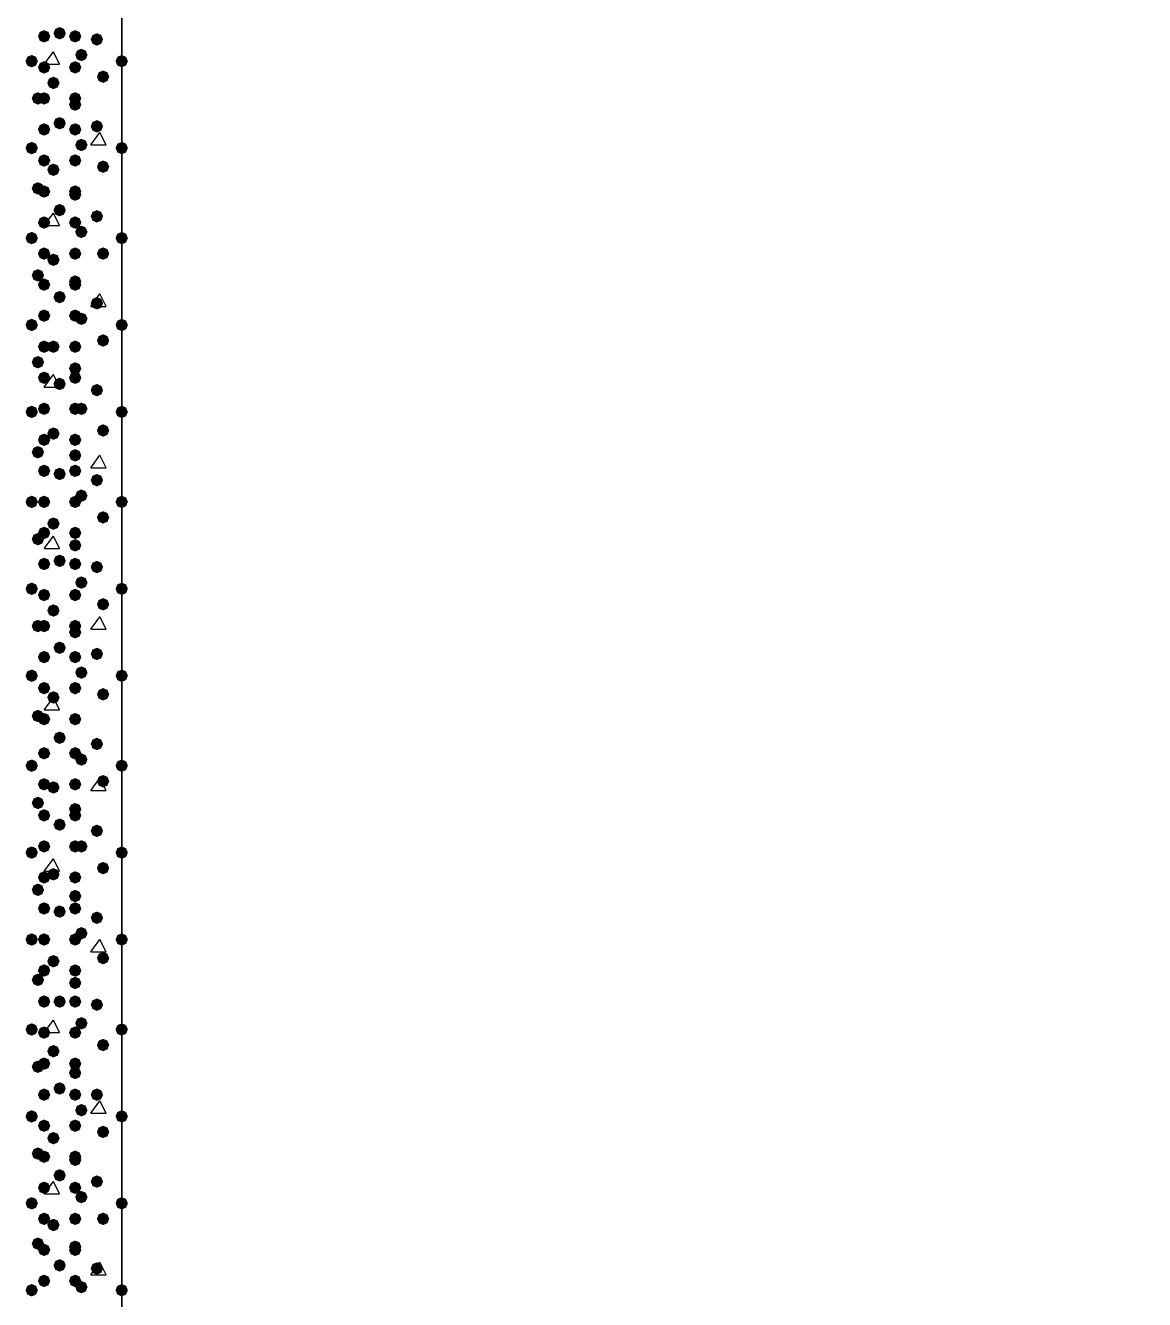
# Model space of a CAD drawing. Header units: millimetres. Extents: x 0 to 420, y 0 to 297.
# Drawn here: x 39.45 to 54.72, y 165.65 to 183.03 of the extents above; entities that cross this region are included whole.
import ezdxf

# ---------------------------------------------------------------- set-up
doc = ezdxf.new("R2010")
doc.units = ezdxf.units.MM
doc.layers.get('0').update_dxf_attribs({"linetype": 'CONTINUOUS'})

msp = doc.modelspace()

# ---------------------------------------------------------------- hatches: boundary and pattern name
at = {"true_color": 0x000008}
for points in [[(40.005, 182.922333), (39.980129, 182.862537), (39.920333, 182.837667), (39.860538, 182.862537), (39.835667, 182.922333), (39.860537, 182.982129), (39.920333, 183.007), (39.980129, 182.982129)], [(39.793333, 182.88), (39.768463, 182.820204), (39.708667, 182.795333), (39.648871, 182.820204), (39.624, 182.88), (39.648871, 182.939796), (39.708667, 182.964667), (39.768462, 182.939796)], [(40.216667, 182.88), (40.191796, 182.820204), (40.132, 182.795333), (40.072204, 182.820204), (40.047333, 182.88), (40.072204, 182.939796), (40.132, 182.964667), (40.191796, 182.939796)], [(40.513, 182.837667), (40.488129, 182.777871), (40.428333, 182.753), (40.368537, 182.777871), (40.343667, 182.837667), (40.368537, 182.897462), (40.428333, 182.922333), (40.488129, 182.897463)], [(40.301333, 182.626), (40.276463, 182.566204), (40.216667, 182.541333), (40.156871, 182.566204), (40.132, 182.626), (40.156871, 182.685796), (40.216667, 182.710667), (40.276462, 182.685796)], [(39.624, 182.541333), (39.599129, 182.481537), (39.539333, 182.456667), (39.479538, 182.481537), (39.454667, 182.541333), (39.479537, 182.601129), (39.539333, 182.626), (39.599129, 182.601129)], [(39.793333, 182.456667), (39.768463, 182.396871), (39.708667, 182.372), (39.648871, 182.396871), (39.624, 182.456667), (39.648871, 182.516462), (39.708667, 182.541333), (39.768462, 182.516463)], [(40.216667, 182.456667), (40.191796, 182.396871), (40.132, 182.372), (40.072204, 182.396871), (40.047333, 182.456667), (40.072204, 182.516462), (40.132, 182.541333), (40.191796, 182.516463)], [(40.851667, 182.541333), (40.826796, 182.481537), (40.767, 182.456667), (40.707204, 182.481537), (40.682333, 182.541333), (40.707204, 182.601129), (40.767, 182.626), (40.826796, 182.601129)], [(39.920333, 182.245), (39.895463, 182.185204), (39.835667, 182.160333), (39.775871, 182.185204), (39.751, 182.245), (39.775871, 182.304796), (39.835667, 182.329667), (39.895462, 182.304796)], [(40.597667, 182.329667), (40.572796, 182.269871), (40.513, 182.245), (40.453204, 182.269871), (40.428333, 182.329667), (40.453204, 182.389462), (40.513, 182.414333), (40.572796, 182.389463)], [(39.708667, 182.033333), (39.683796, 181.973537), (39.624, 181.948667), (39.564204, 181.973537), (39.539333, 182.033333), (39.564204, 182.093129), (39.624, 182.118), (39.683796, 182.093129)], [(39.793333, 182.033333), (39.768463, 181.973537), (39.708667, 181.948667), (39.648871, 181.973537), (39.624, 182.033333), (39.648871, 182.093129), (39.708667, 182.118), (39.768462, 182.093129)], [(40.216667, 182.033333), (40.191796, 181.973537), (40.132, 181.948667), (40.072204, 181.973537), (40.047333, 182.033333), (40.072204, 182.093129), (40.132, 182.118), (40.191796, 182.093129)], [(40.216667, 181.948667), (40.191796, 181.888871), (40.132, 181.864), (40.072204, 181.888871), (40.047333, 181.948667), (40.072204, 182.008462), (40.132, 182.033333), (40.191796, 182.008463)], [(40.005, 181.694667), (39.980129, 181.634871), (39.920333, 181.61), (39.860538, 181.634871), (39.835667, 181.694667), (39.860537, 181.754462), (39.920333, 181.779333), (39.980129, 181.754463)], [(39.793333, 181.61), (39.768463, 181.550204), (39.708667, 181.525333), (39.648871, 181.550204), (39.624, 181.61), (39.648871, 181.669796), (39.708667, 181.694667), (39.768462, 181.669796)], [(40.216667, 181.61), (40.191796, 181.550204), (40.132, 181.525333), (40.072204, 181.550204), (40.047333, 181.61), (40.072204, 181.669796), (40.132, 181.694667), (40.191796, 181.669796)], [(40.513, 181.652333), (40.488129, 181.592537), (40.428333, 181.567667), (40.368537, 181.592537), (40.343667, 181.652333), (40.368537, 181.712129), (40.428333, 181.737), (40.488129, 181.712129)], [(39.624, 181.356), (39.599129, 181.296204), (39.539333, 181.271333), (39.479538, 181.296204), (39.454667, 181.356), (39.479537, 181.415796), (39.539333, 181.440667), (39.599129, 181.415796)], [(40.301333, 181.398333), (40.276463, 181.338537), (40.216667, 181.313667), (40.156871, 181.338537), (40.132, 181.398333), (40.156871, 181.458129), (40.216667, 181.483), (40.276462, 181.458129)], [(40.851667, 181.356), (40.826796, 181.296204), (40.767, 181.271333), (40.707204, 181.296204), (40.682333, 181.356), (40.707204, 181.415796), (40.767, 181.440667), (40.826796, 181.415796)], [(39.793333, 181.186667), (39.768463, 181.126871), (39.708667, 181.102), (39.648871, 181.126871), (39.624, 181.186667), (39.648871, 181.246462), (39.708667, 181.271333), (39.768462, 181.246463)], [(40.216667, 181.186667), (40.191796, 181.126871), (40.132, 181.102), (40.072204, 181.126871), (40.047333, 181.186667), (40.072204, 181.246462), (40.132, 181.271333), (40.191796, 181.246463)], [(39.920333, 181.059667), (39.895463, 180.999871), (39.835667, 180.975), (39.775871, 180.999871), (39.751, 181.059667), (39.775871, 181.119462), (39.835667, 181.144333), (39.895462, 181.119463)], [(40.597667, 181.102), (40.572796, 181.042204), (40.513, 181.017333), (40.453204, 181.042204), (40.428333, 181.102), (40.453204, 181.161796), (40.513, 181.186667), (40.572796, 181.161796)], [(39.708667, 180.805667), (39.683796, 180.745871), (39.624, 180.721), (39.564204, 180.745871), (39.539333, 180.805667), (39.564204, 180.865462), (39.624, 180.890333), (39.683796, 180.865463)], [(39.793333, 180.763333), (39.768463, 180.703537), (39.708667, 180.678667), (39.648871, 180.703537), (39.624, 180.763333), (39.648871, 180.823129), (39.708667, 180.848), (39.768462, 180.823129)], [(40.216667, 180.763333), (40.191796, 180.703537), (40.132, 180.678667), (40.072204, 180.703537), (40.047333, 180.763333), (40.072204, 180.823129), (40.132, 180.848), (40.191796, 180.823129)], [(40.216667, 180.721), (40.191796, 180.661204), (40.132, 180.636333), (40.072204, 180.661204), (40.047333, 180.721), (40.072204, 180.780796), (40.132, 180.805667), (40.191796, 180.780796)], [(40.005, 180.509333), (39.980129, 180.449537), (39.920333, 180.424667), (39.860538, 180.449537), (39.835667, 180.509333), (39.860537, 180.569129), (39.920333, 180.594), (39.980129, 180.569129)], [(39.793333, 180.34), (39.768463, 180.280204), (39.708667, 180.255333), (39.648871, 180.280204), (39.624, 180.34), (39.648871, 180.399796), (39.708667, 180.424667), (39.768462, 180.399796)], [(40.216667, 180.34), (40.191796, 180.280204), (40.132, 180.255333), (40.072204, 180.280204), (40.047333, 180.34), (40.072204, 180.399796), (40.132, 180.424667), (40.191796, 180.399796)], [(40.513, 180.424667), (40.488129, 180.364871), (40.428333, 180.34), (40.368537, 180.364871), (40.343667, 180.424667), (40.368537, 180.484462), (40.428333, 180.509333), (40.488129, 180.484463)], [(39.624, 180.128333), (39.599129, 180.068537), (39.539333, 180.043667), (39.479538, 180.068537), (39.454667, 180.128333), (39.479537, 180.188129), (39.539333, 180.213), (39.599129, 180.188129)], [(40.301333, 180.213), (40.276463, 180.153204), (40.216667, 180.128333), (40.156871, 180.153204), (40.132, 180.213), (40.156871, 180.272796), (40.216667, 180.297667), (40.276462, 180.272796)], [(40.851667, 180.128333), (40.826796, 180.068537), (40.767, 180.043667), (40.707204, 180.068537), (40.682333, 180.128333), (40.707204, 180.188129), (40.767, 180.213), (40.826796, 180.188129)], [(39.793333, 179.916667), (39.768463, 179.856871), (39.708667, 179.832), (39.648871, 179.856871), (39.624, 179.916667), (39.648871, 179.976462), (39.708667, 180.001333), (39.768462, 179.976463)], [(39.920333, 179.832), (39.895463, 179.772204), (39.835667, 179.747333), (39.775871, 179.772204), (39.751, 179.832), (39.775871, 179.891796), (39.835667, 179.916667), (39.895462, 179.891796)], [(40.216667, 179.916667), (40.191796, 179.856871), (40.132, 179.832), (40.072204, 179.856871), (40.047333, 179.916667), (40.072204, 179.976462), (40.132, 180.001333), (40.191796, 179.976463)], [(40.597667, 179.916667), (40.572796, 179.856871), (40.513, 179.832), (40.453204, 179.856871), (40.428333, 179.916667), (40.453204, 179.976462), (40.513, 180.001333), (40.572796, 179.976463)], [(39.708667, 179.620333), (39.683796, 179.560537), (39.624, 179.535667), (39.564204, 179.560537), (39.539333, 179.620333), (39.564204, 179.680129), (39.624, 179.705), (39.683796, 179.680129)], [(39.793333, 179.493333), (39.768463, 179.433538), (39.708667, 179.408667), (39.648871, 179.433538), (39.624, 179.493333), (39.648871, 179.553129), (39.708667, 179.578), (39.768462, 179.553129)], [(40.216667, 179.535667), (40.191796, 179.475871), (40.132, 179.451), (40.072204, 179.475871), (40.047333, 179.535667), (40.072204, 179.595462), (40.132, 179.620333), (40.191796, 179.595463)], [(40.216667, 179.493333), (40.191796, 179.433538), (40.132, 179.408667), (40.072204, 179.433538), (40.047333, 179.493333), (40.072204, 179.553129), (40.132, 179.578), (40.191796, 179.553129)], [(40.005, 179.324), (39.980129, 179.264204), (39.920333, 179.239333), (39.860538, 179.264204), (39.835667, 179.324), (39.860537, 179.383796), (39.920333, 179.408667), (39.980129, 179.383796)], [(40.513, 179.239333), (40.488129, 179.179537), (40.428333, 179.154667), (40.368537, 179.179537), (40.343667, 179.239333), (40.368537, 179.299129), (40.428333, 179.324), (40.488129, 179.299129)], [(39.624, 178.943), (39.599129, 178.883204), (39.539333, 178.858333), (39.479538, 178.883204), (39.454667, 178.943), (39.479537, 179.002796), (39.539333, 179.027667), (39.599129, 179.002796)], [(39.793333, 179.07), (39.768463, 179.010204), (39.708667, 178.985333), (39.648871, 179.010204), (39.624, 179.07), (39.648871, 179.129796), (39.708667, 179.154667), (39.768462, 179.129796)], [(40.216667, 179.07), (40.191796, 179.010204), (40.132, 178.985333), (40.072204, 179.010204), (40.047333, 179.07), (40.072204, 179.129796), (40.132, 179.154667), (40.191796, 179.129796)], [(40.301333, 179.027667), (40.276463, 178.967871), (40.216667, 178.943), (40.156871, 178.967871), (40.132, 179.027667), (40.156871, 179.087462), (40.216667, 179.112333), (40.276462, 179.087463)], [(40.851667, 178.943), (40.826796, 178.883204), (40.767, 178.858333), (40.707204, 178.883204), (40.682333, 178.943), (40.707204, 179.002796), (40.767, 179.027667), (40.826796, 179.002796)], [(39.793333, 178.646667), (39.768463, 178.586871), (39.708667, 178.562), (39.648871, 178.586871), (39.624, 178.646667), (39.648871, 178.706462), (39.708667, 178.731333), (39.768462, 178.706463)], [(39.920333, 178.646667), (39.895463, 178.586871), (39.835667, 178.562), (39.775871, 178.586871), (39.751, 178.646667), (39.775871, 178.706462), (39.835667, 178.731333), (39.895462, 178.706463)], [(40.216667, 178.646667), (40.191796, 178.586871), (40.132, 178.562), (40.072204, 178.586871), (40.047333, 178.646667), (40.072204, 178.706462), (40.132, 178.731333), (40.191796, 178.706463)], [(40.597667, 178.731333), (40.572796, 178.671537), (40.513, 178.646667), (40.453204, 178.671537), (40.428333, 178.731333), (40.453204, 178.791129), (40.513, 178.816), (40.572796, 178.791129)], [(39.708667, 178.435), (39.683796, 178.375204), (39.624, 178.350333), (39.564204, 178.375204), (39.539333, 178.435), (39.564204, 178.494796), (39.624, 178.519667), (39.683796, 178.494796)], [(39.793333, 178.223333), (39.768463, 178.163537), (39.708667, 178.138667), (39.648871, 178.163537), (39.624, 178.223333), (39.648871, 178.283129), (39.708667, 178.308), (39.768462, 178.283129)], [(40.216667, 178.350333), (40.191796, 178.290537), (40.132, 178.265667), (40.072204, 178.290537), (40.047333, 178.350333), (40.072204, 178.410129), (40.132, 178.435), (40.191796, 178.410129)], [(40.216667, 178.223333), (40.191796, 178.163537), (40.132, 178.138667), (40.072204, 178.163537), (40.047333, 178.223333), (40.072204, 178.283129), (40.132, 178.308), (40.191796, 178.283129)], [(40.005, 178.138667), (39.980129, 178.078871), (39.920333, 178.054), (39.860538, 178.078871), (39.835667, 178.138667), (39.860537, 178.198462), (39.920333, 178.223333), (39.980129, 178.198463)], [(40.513, 178.054), (40.488129, 177.994204), (40.428333, 177.969333), (40.368537, 177.994204), (40.343667, 178.054), (40.368537, 178.113796), (40.428333, 178.138667), (40.488129, 178.113796)], [(39.624, 177.757667), (39.599129, 177.697871), (39.539333, 177.673), (39.479538, 177.697871), (39.454667, 177.757667), (39.479537, 177.817462), (39.539333, 177.842333), (39.599129, 177.817463)], [(39.793333, 177.8), (39.768463, 177.740204), (39.708667, 177.715333), (39.648871, 177.740204), (39.624, 177.8), (39.648871, 177.859796), (39.708667, 177.884667), (39.768462, 177.859796)], [(40.216667, 177.8), (40.191796, 177.740204), (40.132, 177.715333), (40.072204, 177.740204), (40.047333, 177.8), (40.072204, 177.859796), (40.132, 177.884667), (40.191796, 177.859796)], [(40.301333, 177.8), (40.276463, 177.740204), (40.216667, 177.715333), (40.156871, 177.740204), (40.132, 177.8), (40.156871, 177.859796), (40.216667, 177.884667), (40.276462, 177.859796)], [(40.851667, 177.757667), (40.826796, 177.697871), (40.767, 177.673), (40.707204, 177.697871), (40.682333, 177.757667), (40.707204, 177.817462), (40.767, 177.842333), (40.826796, 177.817463)], [(39.793333, 177.376667), (39.768463, 177.316871), (39.708667, 177.292), (39.648871, 177.316871), (39.624, 177.376667), (39.648871, 177.436462), (39.708667, 177.461333), (39.768462, 177.436463)], [(39.920333, 177.461333), (39.895463, 177.401537), (39.835667, 177.376667), (39.775871, 177.401537), (39.751, 177.461333), (39.775871, 177.521129), (39.835667, 177.546), (39.895462, 177.521129)], [(40.216667, 177.376667), (40.191796, 177.316871), (40.132, 177.292), (40.072204, 177.316871), (40.047333, 177.376667), (40.072204, 177.436462), (40.132, 177.461333), (40.191796, 177.436463)], [(40.597667, 177.503667), (40.572796, 177.443871), (40.513, 177.419), (40.453204, 177.443871), (40.428333, 177.503667), (40.453204, 177.563462), (40.513, 177.588333), (40.572796, 177.563463)], [(39.708667, 177.207333), (39.683796, 177.147537), (39.624, 177.122667), (39.564204, 177.147537), (39.539333, 177.207333), (39.564204, 177.267129), (39.624, 177.292), (39.683796, 177.267129)], [(40.216667, 177.165), (40.191796, 177.105204), (40.132, 177.080333), (40.072204, 177.105204), (40.047333, 177.165), (40.072204, 177.224796), (40.132, 177.249667), (40.191796, 177.224796)], [(39.793333, 176.953333), (39.768463, 176.893537), (39.708667, 176.868667), (39.648871, 176.893537), (39.624, 176.953333), (39.648871, 177.013129), (39.708667, 177.038), (39.768462, 177.013129)], [(40.005, 176.911), (39.980129, 176.851204), (39.920333, 176.826333), (39.860538, 176.851204), (39.835667, 176.911), (39.860537, 176.970796), (39.920333, 176.995667), (39.980129, 176.970796)], [(40.216667, 176.953333), (40.191796, 176.893537), (40.132, 176.868667), (40.072204, 176.893537), (40.047333, 176.953333), (40.072204, 177.013129), (40.132, 177.038), (40.191796, 177.013129)], [(40.513, 176.826333), (40.488129, 176.766537), (40.428333, 176.741667), (40.368537, 176.766537), (40.343667, 176.826333), (40.368537, 176.886129), (40.428333, 176.911), (40.488129, 176.886129)], [(39.624, 176.53), (39.599129, 176.470204), (39.539333, 176.445333), (39.479538, 176.470204), (39.454667, 176.53), (39.479537, 176.589796), (39.539333, 176.614667), (39.599129, 176.589796)], [(39.793333, 176.53), (39.768463, 176.470204), (39.708667, 176.445333), (39.648871, 176.470204), (39.624, 176.53), (39.648871, 176.589796), (39.708667, 176.614667), (39.768462, 176.589796)], [(40.216667, 176.53), (40.191796, 176.470204), (40.132, 176.445333), (40.072204, 176.470204), (40.047333, 176.53), (40.072204, 176.589796), (40.132, 176.614667), (40.191796, 176.589796)], [(40.301333, 176.614667), (40.276463, 176.554871), (40.216667, 176.53), (40.156871, 176.554871), (40.132, 176.614667), (40.156871, 176.674462), (40.216667, 176.699333), (40.276462, 176.674463)], [(40.851667, 176.53), (40.826796, 176.470204), (40.767, 176.445333), (40.707204, 176.470204), (40.682333, 176.53), (40.707204, 176.589796), (40.767, 176.614667), (40.826796, 176.589796)], [(40.597667, 176.318333), (40.572796, 176.258537), (40.513, 176.233667), (40.453204, 176.258537), (40.428333, 176.318333), (40.453204, 176.378129), (40.513, 176.403), (40.572796, 176.378129)], [(39.920333, 176.233667), (39.895463, 176.173871), (39.835667, 176.149), (39.775871, 176.173871), (39.751, 176.233667), (39.775871, 176.293462), (39.835667, 176.318333), (39.895462, 176.293463)], [(39.708667, 176.022), (39.683796, 175.962204), (39.624, 175.937333), (39.564204, 175.962204), (39.539333, 176.022), (39.564204, 176.081796), (39.624, 176.106667), (39.683796, 176.081796)], [(39.793333, 176.106667), (39.768463, 176.046871), (39.708667, 176.022), (39.648871, 176.046871), (39.624, 176.106667), (39.648871, 176.166462), (39.708667, 176.191333), (39.768462, 176.166463)], [(40.216667, 176.106667), (40.191796, 176.046871), (40.132, 176.022), (40.072204, 176.046871), (40.047333, 176.106667), (40.072204, 176.166462), (40.132, 176.191333), (40.191796, 176.166463)], [(40.216667, 175.937333), (40.191796, 175.877537), (40.132, 175.852667), (40.072204, 175.877537), (40.047333, 175.937333), (40.072204, 175.997129), (40.132, 176.022), (40.191796, 175.997129)], [(39.793333, 175.683333), (39.768463, 175.623538), (39.708667, 175.598667), (39.648871, 175.623538), (39.624, 175.683333), (39.648871, 175.743129), (39.708667, 175.768), (39.768462, 175.743129)], [(40.005, 175.725667), (39.980129, 175.665871), (39.920333, 175.641), (39.860538, 175.665871), (39.835667, 175.725667), (39.860537, 175.785462), (39.920333, 175.810333), (39.980129, 175.785463)], [(40.216667, 175.683333), (40.191796, 175.623538), (40.132, 175.598667), (40.072204, 175.623538), (40.047333, 175.683333), (40.072204, 175.743129), (40.132, 175.768), (40.191796, 175.743129)], [(40.513, 175.641), (40.488129, 175.581204), (40.428333, 175.556333), (40.368537, 175.581204), (40.343667, 175.641), (40.368537, 175.700796), (40.428333, 175.725667), (40.488129, 175.700796)], [(39.624, 175.344667), (39.599129, 175.284871), (39.539333, 175.26), (39.479538, 175.284871), (39.454667, 175.344667), (39.479537, 175.404462), (39.539333, 175.429333), (39.599129, 175.404463)], [(39.793333, 175.26), (39.768463, 175.200204), (39.708667, 175.175333), (39.648871, 175.200204), (39.624, 175.26), (39.648871, 175.319796), (39.708667, 175.344667), (39.768462, 175.319796)], [(40.216667, 175.26), (40.191796, 175.200204), (40.132, 175.175333), (40.072204, 175.200204), (40.047333, 175.26), (40.072204, 175.319796), (40.132, 175.344667), (40.191796, 175.319796)], [(40.301333, 175.429333), (40.276463, 175.369537), (40.216667, 175.344667), (40.156871, 175.369537), (40.132, 175.429333), (40.156871, 175.489129), (40.216667, 175.514), (40.276462, 175.489129)], [(40.851667, 175.344667), (40.826796, 175.284871), (40.767, 175.26), (40.707204, 175.284871), (40.682333, 175.344667), (40.707204, 175.404462), (40.767, 175.429333), (40.826796, 175.404463)], [(40.597667, 175.133), (40.572796, 175.073204), (40.513, 175.048333), (40.453204, 175.073204), (40.428333, 175.133), (40.453204, 175.192796), (40.513, 175.217667), (40.572796, 175.192796)], [(39.920333, 175.048333), (39.895463, 174.988537), (39.835667, 174.963667), (39.775871, 174.988537), (39.751, 175.048333), (39.775871, 175.108129), (39.835667, 175.133), (39.895462, 175.108129)], [(39.708667, 174.836667), (39.683796, 174.776871), (39.624, 174.752), (39.564204, 174.776871), (39.539333, 174.836667), (39.564204, 174.896462), (39.624, 174.921333), (39.683796, 174.896463)], [(39.793333, 174.836667), (39.768463, 174.776871), (39.708667, 174.752), (39.648871, 174.776871), (39.624, 174.836667), (39.648871, 174.896462), (39.708667, 174.921333), (39.768462, 174.896463)], [(40.216667, 174.836667), (40.191796, 174.776871), (40.132, 174.752), (40.072204, 174.776871), (40.047333, 174.836667), (40.072204, 174.896462), (40.132, 174.921333), (40.191796, 174.896463)], [(40.216667, 174.752), (40.191796, 174.692204), (40.132, 174.667333), (40.072204, 174.692204), (40.047333, 174.752), (40.072204, 174.811796), (40.132, 174.836667), (40.191796, 174.811796)], [(39.793333, 174.413333), (39.768463, 174.353537), (39.708667, 174.328667), (39.648871, 174.353537), (39.624, 174.413333), (39.648871, 174.473129), (39.708667, 174.498), (39.768462, 174.473129)], [(40.005, 174.540333), (39.980129, 174.480537), (39.920333, 174.455667), (39.860538, 174.480537), (39.835667, 174.540333), (39.860537, 174.600129), (39.920333, 174.625), (39.980129, 174.600129)], [(40.216667, 174.413333), (40.191796, 174.353537), (40.132, 174.328667), (40.072204, 174.353537), (40.047333, 174.413333), (40.072204, 174.473129), (40.132, 174.498), (40.191796, 174.473129)], [(40.513, 174.455667), (40.488129, 174.395871), (40.428333, 174.371), (40.368537, 174.395871), (40.343667, 174.455667), (40.368537, 174.515462), (40.428333, 174.540333), (40.488129, 174.515463)], [(39.624, 174.159333), (39.599129, 174.099538), (39.539333, 174.074667), (39.479538, 174.099538), (39.454667, 174.159333), (39.479537, 174.219129), (39.539333, 174.244), (39.599129, 174.219129)], [(40.301333, 174.201667), (40.276463, 174.141871), (40.216667, 174.117), (40.156871, 174.141871), (40.132, 174.201667), (40.156871, 174.261462), (40.216667, 174.286333), (40.276462, 174.261463)], [(40.851667, 174.159333), (40.826796, 174.099538), (40.767, 174.074667), (40.707204, 174.099538), (40.682333, 174.159333), (40.707204, 174.219129), (40.767, 174.244), (40.826796, 174.219129)], [(39.793333, 173.99), (39.768463, 173.930204), (39.708667, 173.905333), (39.648871, 173.930204), (39.624, 173.99), (39.648871, 174.049796), (39.708667, 174.074667), (39.768462, 174.049796)], [(40.216667, 173.99), (40.191796, 173.930204), (40.132, 173.905333), (40.072204, 173.930204), (40.047333, 173.99), (40.072204, 174.049796), (40.132, 174.074667), (40.191796, 174.049796)], [(40.597667, 173.905333), (40.572796, 173.845537), (40.513, 173.820667), (40.453204, 173.845537), (40.428333, 173.905333), (40.453204, 173.965129), (40.513, 173.99), (40.572796, 173.965129)], [(39.920333, 173.863), (39.895463, 173.803204), (39.835667, 173.778333), (39.775871, 173.803204), (39.751, 173.863), (39.775871, 173.922796), (39.835667, 173.947667), (39.895462, 173.922796)], [(39.708667, 173.609), (39.683796, 173.549204), (39.624, 173.524333), (39.564204, 173.549204), (39.539333, 173.609), (39.564204, 173.668796), (39.624, 173.693667), (39.683796, 173.668796)], [(39.793333, 173.566667), (39.768463, 173.506871), (39.708667, 173.482), (39.648871, 173.506871), (39.624, 173.566667), (39.648871, 173.626462), (39.708667, 173.651333), (39.768462, 173.626463)], [(40.216667, 173.566667), (40.191796, 173.506871), (40.132, 173.482), (40.072204, 173.506871), (40.047333, 173.566667), (40.072204, 173.626462), (40.132, 173.651333), (40.191796, 173.626463)], [(40.216667, 173.566667), (40.191796, 173.506871), (40.132, 173.482), (40.072204, 173.506871), (40.047333, 173.566667), (40.072204, 173.626462), (40.132, 173.651333), (40.191796, 173.626463)], [(40.005, 173.312667), (39.980129, 173.252871), (39.920333, 173.228), (39.860538, 173.252871), (39.835667, 173.312667), (39.860537, 173.372462), (39.920333, 173.397333), (39.980129, 173.372463)], [(40.513, 173.228), (40.488129, 173.168204), (40.428333, 173.143333), (40.368537, 173.168204), (40.343667, 173.228), (40.368537, 173.287796), (40.428333, 173.312667), (40.488129, 173.287796)], [(39.793333, 173.101), (39.768463, 173.041204), (39.708667, 173.016333), (39.648871, 173.041204), (39.624, 173.101), (39.648871, 173.160796), (39.708667, 173.185667), (39.768462, 173.160796)], [(40.216667, 173.101), (40.191796, 173.041204), (40.132, 173.016333), (40.072204, 173.041204), (40.047333, 173.101), (40.072204, 173.160796), (40.132, 173.185667), (40.191796, 173.160796)], [(40.301333, 173.016333), (40.276463, 172.956537), (40.216667, 172.931667), (40.156871, 172.956537), (40.132, 173.016333), (40.156871, 173.076129), (40.216667, 173.101), (40.276462, 173.076129)], [(39.624, 172.931667), (39.599129, 172.871871), (39.539333, 172.847), (39.479538, 172.871871), (39.454667, 172.931667), (39.479537, 172.991462), (39.539333, 173.016333), (39.599129, 172.991463)], [(40.851667, 172.931667), (40.826796, 172.871871), (40.767, 172.847), (40.707204, 172.871871), (40.682333, 172.931667), (40.707204, 172.991462), (40.767, 173.016333), (40.826796, 172.991463)], [(39.793333, 172.677667), (39.768463, 172.617871), (39.708667, 172.593), (39.648871, 172.617871), (39.624, 172.677667), (39.648871, 172.737462), (39.708667, 172.762333), (39.768462, 172.737463)], [(40.216667, 172.677667), (40.191796, 172.617871), (40.132, 172.593), (40.072204, 172.617871), (40.047333, 172.677667), (40.072204, 172.737462), (40.132, 172.762333), (40.191796, 172.737463)], [(40.597667, 172.72), (40.572796, 172.660204), (40.513, 172.635333), (40.453204, 172.660204), (40.428333, 172.72), (40.453204, 172.779796), (40.513, 172.804667), (40.572796, 172.779796)], [(39.920333, 172.635333), (39.895463, 172.575537), (39.835667, 172.550667), (39.775871, 172.575537), (39.751, 172.635333), (39.775871, 172.695129), (39.835667, 172.72), (39.895462, 172.695129)], [(39.708667, 172.423667), (39.683796, 172.363871), (39.624, 172.339), (39.564204, 172.363871), (39.539333, 172.423667), (39.564204, 172.483462), (39.624, 172.508333), (39.683796, 172.483463)], [(40.216667, 172.339), (40.191796, 172.279204), (40.132, 172.254333), (40.072204, 172.279204), (40.047333, 172.339), (40.072204, 172.398796), (40.132, 172.423667), (40.191796, 172.398796)], [(39.793333, 172.254333), (39.768463, 172.194537), (39.708667, 172.169667), (39.648871, 172.194537), (39.624, 172.254333), (39.648871, 172.314129), (39.708667, 172.339), (39.768462, 172.314129)], [(40.216667, 172.254333), (40.191796, 172.194537), (40.132, 172.169667), (40.072204, 172.194537), (40.047333, 172.254333), (40.072204, 172.314129), (40.132, 172.339), (40.191796, 172.314129)], [(40.005, 172.127333), (39.980129, 172.067537), (39.920333, 172.042667), (39.860538, 172.067537), (39.835667, 172.127333), (39.860537, 172.187129), (39.920333, 172.212), (39.980129, 172.187129)], [(40.513, 172.042667), (40.488129, 171.982871), (40.428333, 171.958), (40.368537, 171.982871), (40.343667, 172.042667), (40.368537, 172.102462), (40.428333, 172.127333), (40.488129, 172.102463)], [(39.793333, 171.831), (39.768463, 171.771204), (39.708667, 171.746333), (39.648871, 171.771204), (39.624, 171.831), (39.648871, 171.890796), (39.708667, 171.915667), (39.768462, 171.890796)], [(40.216667, 171.831), (40.191796, 171.771204), (40.132, 171.746333), (40.072204, 171.771204), (40.047333, 171.831), (40.072204, 171.890796), (40.132, 171.915667), (40.191796, 171.890796)], [(40.301333, 171.831), (40.276463, 171.771204), (40.216667, 171.746333), (40.156871, 171.771204), (40.132, 171.831), (40.156871, 171.890796), (40.216667, 171.915667), (40.276462, 171.890796)], [(39.624, 171.746333), (39.599129, 171.686537), (39.539333, 171.661667), (39.479538, 171.686537), (39.454667, 171.746333), (39.479537, 171.806129), (39.539333, 171.831), (39.599129, 171.806129)], [(40.851667, 171.746333), (40.826796, 171.686537), (40.767, 171.661667), (40.707204, 171.686537), (40.682333, 171.746333), (40.707204, 171.806129), (40.767, 171.831), (40.826796, 171.806129)], [(39.920333, 171.45), (39.895463, 171.390204), (39.835667, 171.365333), (39.775871, 171.390204), (39.751, 171.45), (39.775871, 171.509796), (39.835667, 171.534667), (39.895462, 171.509796)], [(40.597667, 171.534667), (40.572796, 171.474871), (40.513, 171.45), (40.453204, 171.474871), (40.428333, 171.534667), (40.453204, 171.594462), (40.513, 171.619333), (40.572796, 171.594463)], [(39.793333, 171.407667), (39.768463, 171.347871), (39.708667, 171.323), (39.648871, 171.347871), (39.624, 171.407667), (39.648871, 171.467462), (39.708667, 171.492333), (39.768462, 171.467463)], [(40.216667, 171.407667), (40.191796, 171.347871), (40.132, 171.323), (40.072204, 171.347871), (40.047333, 171.407667), (40.072204, 171.467462), (40.132, 171.492333), (40.191796, 171.467463)], [(39.708667, 171.238333), (39.683796, 171.178537), (39.624, 171.153667), (39.564204, 171.178537), (39.539333, 171.238333), (39.564204, 171.298129), (39.624, 171.323), (39.683796, 171.298129)], [(40.216667, 171.153667), (40.191796, 171.093871), (40.132, 171.069), (40.072204, 171.093871), (40.047333, 171.153667), (40.072204, 171.213462), (40.132, 171.238333), (40.191796, 171.213463)], [(39.793333, 170.984333), (39.768463, 170.924537), (39.708667, 170.899667), (39.648871, 170.924537), (39.624, 170.984333), (39.648871, 171.044129), (39.708667, 171.069), (39.768462, 171.044129)], [(40.005, 170.942), (39.980129, 170.882204), (39.920333, 170.857333), (39.860538, 170.882204), (39.835667, 170.942), (39.860537, 171.001796), (39.920333, 171.026667), (39.980129, 171.001796)], [(40.216667, 170.984333), (40.191796, 170.924537), (40.132, 170.899667), (40.072204, 170.924537), (40.047333, 170.984333), (40.072204, 171.044129), (40.132, 171.069), (40.191796, 171.044129)], [(40.513, 170.857333), (40.488129, 170.797537), (40.428333, 170.772667), (40.368537, 170.797537), (40.343667, 170.857333), (40.368537, 170.917129), (40.428333, 170.942), (40.488129, 170.917129)], [(40.301333, 170.645667), (40.276463, 170.585871), (40.216667, 170.561), (40.156871, 170.585871), (40.132, 170.645667), (40.156871, 170.705462), (40.216667, 170.730333), (40.276462, 170.705463)], [(39.624, 170.561), (39.599129, 170.501204), (39.539333, 170.476333), (39.479538, 170.501204), (39.454667, 170.561), (39.479537, 170.620796), (39.539333, 170.645667), (39.599129, 170.620796)], [(39.793333, 170.561), (39.768463, 170.501204), (39.708667, 170.476333), (39.648871, 170.501204), (39.624, 170.561), (39.648871, 170.620796), (39.708667, 170.645667), (39.768462, 170.620796)], [(40.216667, 170.561), (40.191796, 170.501204), (40.132, 170.476333), (40.072204, 170.501204), (40.047333, 170.561), (40.072204, 170.620796), (40.132, 170.645667), (40.191796, 170.620796)], [(40.851667, 170.561), (40.826796, 170.501204), (40.767, 170.476333), (40.707204, 170.501204), (40.682333, 170.561), (40.707204, 170.620796), (40.767, 170.645667), (40.826796, 170.620796)], [(39.920333, 170.264667), (39.895463, 170.204871), (39.835667, 170.18), (39.775871, 170.204871), (39.751, 170.264667), (39.775871, 170.324462), (39.835667, 170.349333), (39.895462, 170.324463)], [(40.597667, 170.307), (40.572796, 170.247204), (40.513, 170.222333), (40.453204, 170.247204), (40.428333, 170.307), (40.453204, 170.366796), (40.513, 170.391667), (40.572796, 170.366796)], [(39.793333, 170.137667), (39.768463, 170.077871), (39.708667, 170.053), (39.648871, 170.077871), (39.624, 170.137667), (39.648871, 170.197462), (39.708667, 170.222333), (39.768462, 170.197463)], [(40.216667, 170.137667), (40.191796, 170.077871), (40.132, 170.053), (40.072204, 170.077871), (40.047333, 170.137667), (40.072204, 170.197462), (40.132, 170.222333), (40.191796, 170.197463)], [(39.708667, 170.010667), (39.683796, 169.950871), (39.624, 169.926), (39.564204, 169.950871), (39.539333, 170.010667), (39.564204, 170.070462), (39.624, 170.095333), (39.683796, 170.070463)], [(40.216667, 169.968333), (40.191796, 169.908537), (40.132, 169.883667), (40.072204, 169.908537), (40.047333, 169.968333), (40.072204, 170.028129), (40.132, 170.053), (40.191796, 170.028129)], [(39.793333, 169.714333), (39.768463, 169.654538), (39.708667, 169.629667), (39.648871, 169.654538), (39.624, 169.714333), (39.648871, 169.774129), (39.708667, 169.799), (39.768462, 169.774129)], [(40.005, 169.714333), (39.980129, 169.654538), (39.920333, 169.629667), (39.860538, 169.654538), (39.835667, 169.714333), (39.860537, 169.774129), (39.920333, 169.799), (39.980129, 169.774129)], [(40.216667, 169.714333), (40.191796, 169.654538), (40.132, 169.629667), (40.072204, 169.654538), (40.047333, 169.714333), (40.072204, 169.774129), (40.132, 169.799), (40.191796, 169.774129)], [(40.513, 169.672), (40.488129, 169.612204), (40.428333, 169.587333), (40.368537, 169.612204), (40.343667, 169.672), (40.368537, 169.731796), (40.428333, 169.756667), (40.488129, 169.731796)], [(40.301333, 169.418), (40.276463, 169.358204), (40.216667, 169.333333), (40.156871, 169.358204), (40.132, 169.418), (40.156871, 169.477796), (40.216667, 169.502667), (40.276462, 169.477796)], [(39.624, 169.333333), (39.599129, 169.273537), (39.539333, 169.248667), (39.479538, 169.273537), (39.454667, 169.333333), (39.479537, 169.393129), (39.539333, 169.418), (39.599129, 169.393129)], [(39.793333, 169.291), (39.768463, 169.231204), (39.708667, 169.206333), (39.648871, 169.231204), (39.624, 169.291), (39.648871, 169.350796), (39.708667, 169.375667), (39.768462, 169.350796)], [(40.216667, 169.291), (40.191796, 169.231204), (40.132, 169.206333), (40.072204, 169.231204), (40.047333, 169.291), (40.072204, 169.350796), (40.132, 169.375667), (40.191796, 169.350796)], [(40.851667, 169.333333), (40.826796, 169.273537), (40.767, 169.248667), (40.707204, 169.273537), (40.682333, 169.333333), (40.707204, 169.393129), (40.767, 169.418), (40.826796, 169.393129)], [(39.920333, 169.037), (39.895463, 168.977204), (39.835667, 168.952333), (39.775871, 168.977204), (39.751, 169.037), (39.775871, 169.096796), (39.835667, 169.121667), (39.895462, 169.096796)], [(40.597667, 169.121667), (40.572796, 169.061871), (40.513, 169.037), (40.453204, 169.061871), (40.428333, 169.121667), (40.453204, 169.181462), (40.513, 169.206333), (40.572796, 169.181463)], [(39.793333, 168.867667), (39.768463, 168.807871), (39.708667, 168.783), (39.648871, 168.807871), (39.624, 168.867667), (39.648871, 168.927462), (39.708667, 168.952333), (39.768462, 168.927463)], [(40.216667, 168.867667), (40.191796, 168.807871), (40.132, 168.783), (40.072204, 168.807871), (40.047333, 168.867667), (40.072204, 168.927462), (40.132, 168.952333), (40.191796, 168.927463)], [(39.708667, 168.825333), (39.683796, 168.765537), (39.624, 168.740667), (39.564204, 168.765537), (39.539333, 168.825333), (39.564204, 168.885129), (39.624, 168.91), (39.683796, 168.885129)], [(40.216667, 168.740667), (40.191796, 168.680871), (40.132, 168.656), (40.072204, 168.680871), (40.047333, 168.740667), (40.072204, 168.800462), (40.132, 168.825333), (40.191796, 168.800463)], [(40.005, 168.529), (39.980129, 168.469204), (39.920333, 168.444333), (39.860538, 168.469204), (39.835667, 168.529), (39.860537, 168.588796), (39.920333, 168.613667), (39.980129, 168.588796)], [(39.793333, 168.444333), (39.768463, 168.384537), (39.708667, 168.359667), (39.648871, 168.384537), (39.624, 168.444333), (39.648871, 168.504129), (39.708667, 168.529), (39.768462, 168.504129)], [(40.216667, 168.444333), (40.191796, 168.384537), (40.132, 168.359667), (40.072204, 168.384537), (40.047333, 168.444333), (40.072204, 168.504129), (40.132, 168.529), (40.191796, 168.504129)], [(40.513, 168.444333), (40.488129, 168.384537), (40.428333, 168.359667), (40.368537, 168.384537), (40.343667, 168.444333), (40.368537, 168.504129), (40.428333, 168.529), (40.488129, 168.504129)], [(39.624, 168.148), (39.599129, 168.088204), (39.539333, 168.063333), (39.479538, 168.088204), (39.454667, 168.148), (39.479537, 168.207796), (39.539333, 168.232667), (39.599129, 168.207796)], [(40.301333, 168.232667), (40.276463, 168.172871), (40.216667, 168.148), (40.156871, 168.172871), (40.132, 168.232667), (40.156871, 168.292462), (40.216667, 168.317333), (40.276462, 168.292463)], [(40.851667, 168.148), (40.826796, 168.088204), (40.767, 168.063333), (40.707204, 168.088204), (40.682333, 168.148), (40.707204, 168.207796), (40.767, 168.232667), (40.826796, 168.207796)], [(39.793333, 168.021), (39.768463, 167.961204), (39.708667, 167.936333), (39.648871, 167.961204), (39.624, 168.021), (39.648871, 168.080796), (39.708667, 168.105667), (39.768462, 168.080796)], [(40.216667, 168.021), (40.191796, 167.961204), (40.132, 167.936333), (40.072204, 167.961204), (40.047333, 168.021), (40.072204, 168.080796), (40.132, 168.105667), (40.191796, 168.080796)], [(39.920333, 167.851667), (39.895463, 167.791871), (39.835667, 167.767), (39.775871, 167.791871), (39.751, 167.851667), (39.775871, 167.911462), (39.835667, 167.936333), (39.895462, 167.911463)], [(40.597667, 167.936333), (40.572796, 167.876537), (40.513, 167.851667), (40.453204, 167.876537), (40.428333, 167.936333), (40.453204, 167.996129), (40.513, 168.021), (40.572796, 167.996129)], [(39.708667, 167.64), (39.683796, 167.580204), (39.624, 167.555333), (39.564204, 167.580204), (39.539333, 167.64), (39.564204, 167.699796), (39.624, 167.724667), (39.683796, 167.699796)], [(39.793333, 167.597667), (39.768463, 167.537871), (39.708667, 167.513), (39.648871, 167.537871), (39.624, 167.597667), (39.648871, 167.657462), (39.708667, 167.682333), (39.768462, 167.657463)], [(40.216667, 167.597667), (40.191796, 167.537871), (40.132, 167.513), (40.072204, 167.537871), (40.047333, 167.597667), (40.072204, 167.657462), (40.132, 167.682333), (40.191796, 167.657463)], [(40.216667, 167.555333), (40.191796, 167.495537), (40.132, 167.470667), (40.072204, 167.495537), (40.047333, 167.555333), (40.072204, 167.615129), (40.132, 167.64), (40.191796, 167.615129)], [(40.005, 167.343667), (39.980129, 167.283871), (39.920333, 167.259), (39.860538, 167.283871), (39.835667, 167.343667), (39.860537, 167.403462), (39.920333, 167.428333), (39.980129, 167.403463)], [(39.793333, 167.174333), (39.768463, 167.114537), (39.708667, 167.089667), (39.648871, 167.114537), (39.624, 167.174333), (39.648871, 167.234129), (39.708667, 167.259), (39.768462, 167.234129)], [(40.216667, 167.174333), (40.191796, 167.114537), (40.132, 167.089667), (40.072204, 167.114537), (40.047333, 167.174333), (40.072204, 167.234129), (40.132, 167.259), (40.191796, 167.234129)], [(40.513, 167.259), (40.488129, 167.199204), (40.428333, 167.174333), (40.368537, 167.199204), (40.343667, 167.259), (40.368537, 167.318796), (40.428333, 167.343667), (40.488129, 167.318796)], [(39.624, 166.962667), (39.599129, 166.902871), (39.539333, 166.878), (39.479538, 166.902871), (39.454667, 166.962667), (39.479537, 167.022462), (39.539333, 167.047333), (39.599129, 167.022463)], [(40.301333, 167.047333), (40.276463, 166.987537), (40.216667, 166.962667), (40.156871, 166.987537), (40.132, 167.047333), (40.156871, 167.107129), (40.216667, 167.132), (40.276462, 167.107129)], [(40.851667, 166.962667), (40.826796, 166.902871), (40.767, 166.878), (40.707204, 166.902871), (40.682333, 166.962667), (40.707204, 167.022462), (40.767, 167.047333), (40.826796, 167.022463)], [(39.793333, 166.751), (39.768463, 166.691204), (39.708667, 166.666333), (39.648871, 166.691204), (39.624, 166.751), (39.648871, 166.810796), (39.708667, 166.835667), (39.768462, 166.810796)], [(40.216667, 166.751), (40.191796, 166.691204), (40.132, 166.666333), (40.072204, 166.691204), (40.047333, 166.751), (40.072204, 166.810796), (40.132, 166.835667), (40.191796, 166.810796)], [(40.597667, 166.751), (40.572796, 166.691204), (40.513, 166.666333), (40.453204, 166.691204), (40.428333, 166.751), (40.453204, 166.810796), (40.513, 166.835667), (40.572796, 166.810796)], [(39.920333, 166.666333), (39.895463, 166.606537), (39.835667, 166.581667), (39.775871, 166.606537), (39.751, 166.666333), (39.775871, 166.726129), (39.835667, 166.751), (39.895462, 166.726129)], [(39.708667, 166.412333), (39.683796, 166.352537), (39.624, 166.327667), (39.564204, 166.352537), (39.539333, 166.412333), (39.564204, 166.472129), (39.624, 166.497), (39.683796, 166.472129)], [(39.793333, 166.327667), (39.768463, 166.267871), (39.708667, 166.243), (39.648871, 166.267871), (39.624, 166.327667), (39.648871, 166.387462), (39.708667, 166.412333), (39.768462, 166.387463)], [(40.216667, 166.37), (40.191796, 166.310204), (40.132, 166.285333), (40.072204, 166.310204), (40.047333, 166.37), (40.072204, 166.429796), (40.132, 166.454667), (40.191796, 166.429796)], [(40.216667, 166.327667), (40.191796, 166.267871), (40.132, 166.243), (40.072204, 166.267871), (40.047333, 166.327667), (40.072204, 166.387462), (40.132, 166.412333), (40.191796, 166.387463)], [(40.005, 166.116), (39.980129, 166.056204), (39.920333, 166.031333), (39.860538, 166.056204), (39.835667, 166.116), (39.860537, 166.175796), (39.920333, 166.200667), (39.980129, 166.175796)], [(40.513, 166.073667), (40.488129, 166.013871), (40.428333, 165.989), (40.368537, 166.013871), (40.343667, 166.073667), (40.368537, 166.133462), (40.428333, 166.158333), (40.488129, 166.133463)], [(39.793333, 165.904333), (39.768463, 165.844538), (39.708667, 165.819667), (39.648871, 165.844538), (39.624, 165.904333), (39.648871, 165.964129), (39.708667, 165.989), (39.768462, 165.964129)], [(40.216667, 165.904333), (40.191796, 165.844538), (40.132, 165.819667), (40.072204, 165.844538), (40.047333, 165.904333), (40.072204, 165.964129), (40.132, 165.989), (40.191796, 165.964129)], [(39.624, 165.777333), (39.599129, 165.717537), (39.539333, 165.692667), (39.479538, 165.717537), (39.454667, 165.777333), (39.479537, 165.837129), (39.539333, 165.862), (39.599129, 165.837129)], [(40.301333, 165.819667), (40.276463, 165.759871), (40.216667, 165.735), (40.156871, 165.759871), (40.132, 165.819667), (40.156871, 165.879462), (40.216667, 165.904333), (40.276462, 165.879463)], [(40.851667, 165.777333), (40.826796, 165.717537), (40.767, 165.692667), (40.707204, 165.717537), (40.682333, 165.777333), (40.707204, 165.837129), (40.767, 165.862), (40.826796, 165.837129)]]:
    msp.add_hatch(color=0, dxfattribs=at).paths.add_polyline_path(points, flags=0)

# ---------------------------------------------------------------- linework, layer by layer
at = {"color": 0, "true_color": 0x0000fd}
msp.add_lwpolyline([(40.767, 164.380333), (384.767667, 164.380333), (384.767667, 183.430333), (222.292333, 183.430333), (222.292333, 204.639333), (203.242333, 204.639333), (203.242333, 183.430333), (40.767, 183.430333)], close=True, dxfattribs=at)
at = {"color": 0, "true_color": 0x000007}
msp.add_lwpolyline([(40.767, 164.380333), (40.767, 183.430333)], dxfattribs=at)
at = {"color": 0, "true_color": 0x000008}
for points in [[(39.708667, 182.499), (39.835667, 182.668333)], [(39.920333, 182.499), (39.835667, 182.668333)], [(39.708667, 182.499), (39.920333, 182.499)], [(40.343667, 181.398333), (40.470667, 181.567667)], [(40.555333, 181.398333), (40.470667, 181.567667)], [(40.343667, 181.398333), (40.555333, 181.398333)], [(39.708667, 180.297667), (39.835667, 180.467)], [(39.920333, 180.297667), (39.835667, 180.467)], [(39.708667, 180.297667), (39.920333, 180.297667)], [(40.343667, 179.197), (40.470667, 179.366333)], [(40.555333, 179.197), (40.470667, 179.366333)], [(40.343667, 179.197), (40.555333, 179.197)], [(39.708667, 178.096333), (39.835667, 178.265667)], [(39.920333, 178.096333), (39.835667, 178.265667)], [(39.708667, 178.096333), (39.920333, 178.096333)], [(40.343667, 176.995667), (40.470667, 177.165)], [(40.555333, 176.995667), (40.470667, 177.165)], [(40.343667, 176.995667), (40.555333, 176.995667)], [(39.708667, 175.895), (39.835667, 176.064333)], [(39.920333, 175.895), (39.835667, 176.064333)], [(39.708667, 175.895), (39.920333, 175.895)], [(40.343667, 174.794333), (40.470667, 174.963667)], [(40.555333, 174.794333), (40.470667, 174.963667)], [(40.343667, 174.794333), (40.555333, 174.794333)], [(39.708667, 173.693667), (39.835667, 173.863)], [(39.920333, 173.693667), (39.835667, 173.863)], [(39.708667, 173.693667), (39.920333, 173.693667)], [(40.343667, 172.593), (40.470667, 172.762333)], [(40.555333, 172.593), (40.470667, 172.762333)], [(40.343667, 172.593), (40.555333, 172.593)], [(39.708667, 171.492333), (39.835667, 171.661667)], [(39.920333, 171.492333), (39.835667, 171.661667)], [(39.708667, 171.492333), (39.920333, 171.492333)], [(40.343667, 170.391667), (40.470667, 170.561)], [(40.555333, 170.391667), (40.470667, 170.561)], [(40.343667, 170.391667), (40.555333, 170.391667)], [(39.708667, 169.291), (39.835667, 169.460333)], [(39.920333, 169.291), (39.835667, 169.460333)], [(39.708667, 169.291), (39.920333, 169.291)], [(40.343667, 168.190333), (40.470667, 168.359667)], [(40.555333, 168.190333), (40.470667, 168.359667)], [(40.343667, 168.190333), (40.555333, 168.190333)], [(39.708667, 167.089667), (39.835667, 167.259)], [(39.920333, 167.089667), (39.835667, 167.259)], [(39.708667, 167.089667), (39.920333, 167.089667)], [(40.343667, 165.989), (40.470667, 166.158333)], [(40.555333, 165.989), (40.470667, 166.158333)], [(40.343667, 165.989), (40.555333, 165.989)]]:
    msp.add_lwpolyline(points, dxfattribs=at)

doc.saveas('drawing.dxf')
